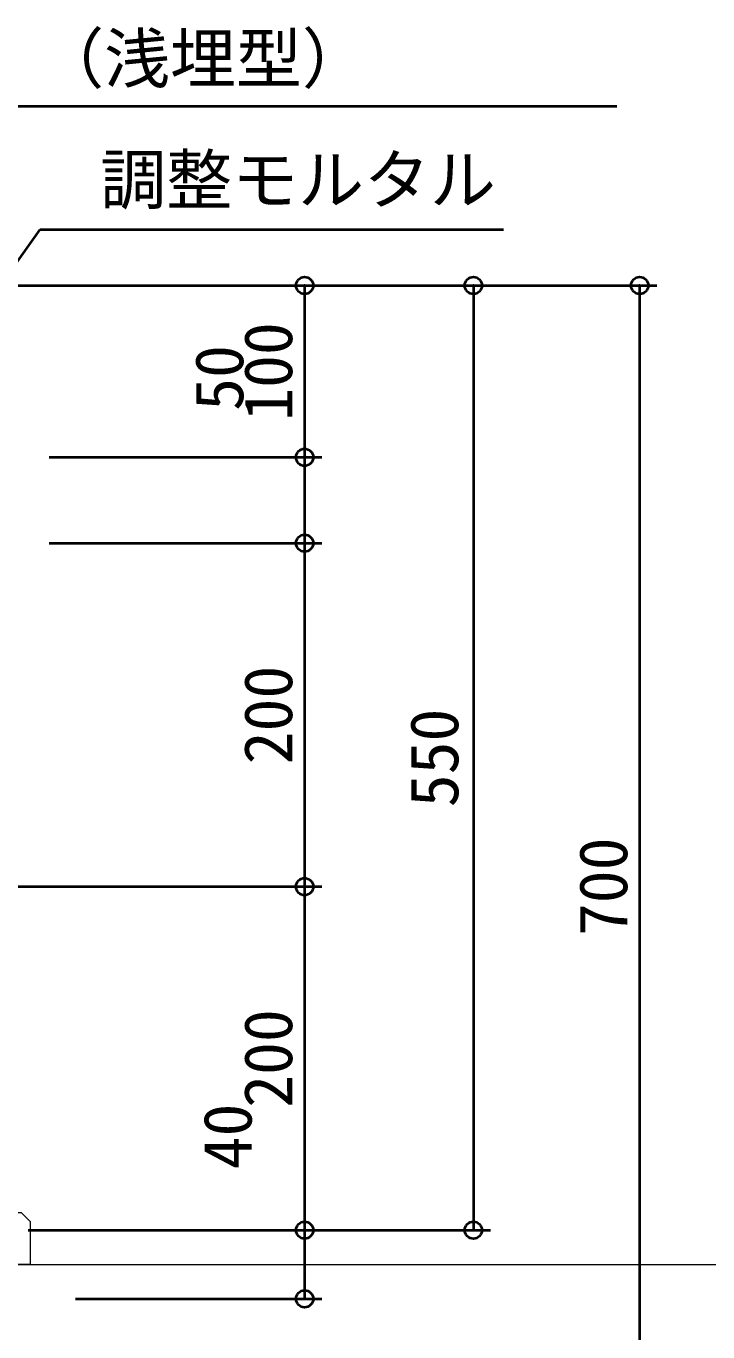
# Model space of a CAD drawing. Units: millimetres at full size, sheet at 1:20. Extents: x -5803 to 5817, y -3160 to 3160.
# Drawn here: x -3000 to -2603, y 1971 to 2731 of the extents above; entities that cross this region are included whole.
import ezdxf
from ezdxf.enums import TextEntityAlignment as Align

# ---------------------------------------------------------------- set-up
doc = ezdxf.new("R2010")
doc.units = ezdxf.units.MM
doc.header["$LTSCALE"] = 20
doc.header["$PDMODE"] = 32
doc.header["$PDSIZE"] = 10
for name, color, linetype, lineweight in [('0-7_TEMP01', 3, 'Continuous', 18), ('0-9_躯体', 7, 'Continuous', 9), ('0-E_寸法', 1, 'Continuous', 40)]:
    doc.layers.add(name, color=color, linetype=linetype, lineweight=lineweight)
doc.styles.add('ＭＳ ゴシック', font='')
doc.styles.get('ＭＳ ゴシック').set_extended_font_data('MS Gothic')

msp = doc.modelspace()

# ---------------------------------------------------------------- linework, layer by layer
at = {"layer": '0-7_TEMP01'}
msp.add_line((-3348.06, 2009.99), (-215.38, 2009.99), dxfattribs=at)
at = {"layer": '0-9_躯体'}
for p, q in [((-2998.07, 2034.99), (-2998.07, 2009.99)), ((-2998.07, 2009.99), (-3023.31, 2009.99))]:
    msp.add_line(p, q, dxfattribs=at)
msp.add_lwpolyline([(-2998.07, 2034.99), (-3003.07, 2039.99), (-3023.07, 2039.99)], dxfattribs=at)
at = {"layer": '0-E_寸法'}
for p, q in [((-3028.07, 2684.41), (-2656.36, 2684.41)), ((-3103.18, 2456.81), (-2992.23, 2612.57)), ((-2992.23, 2612.57), (-2722.45, 2612.57)), ((-3059.07, 2579.98), (-2828.22, 2579.98)), ((-3059.07, 2579.98), (-2729.92, 2579.98)), ((-3059.07, 2579.98), (-2633.09, 2579.98)), ((-2838.22, 2579.98), (-2838.22, 2479.98)), ((-2739.91, 2579.98), (-2739.91, 2029.98)), ((-2643.09, 2579.98), (-2643.09, 1879.98)), ((-2987.07, 2479.98), (-2828.22, 2479.98)), ((-2987.07, 2479.98), (-2828.22, 2479.98)), ((-2838.22, 2479.98), (-2838.22, 2429.98)), ((-2987.07, 2429.98), (-2828.22, 2429.98)), ((-2987.07, 2429.98), (-2828.22, 2429.98)), ((-2838.22, 2429.98), (-2838.22, 2229.98)), ((-3047.81, 2229.98), (-2828.22, 2229.98)), ((-3047.81, 2229.98), (-2828.22, 2229.98)), ((-2838.22, 2229.98), (-2838.22, 2029.98)), ((-2999.3, 2029.98), (-2828.22, 2029.98)), ((-2999.3, 2029.98), (-2828.22, 2029.98)), ((-2999.3, 2029.98), (-2729.92, 2029.98)), ((-2838.22, 2029.98), (-2838.22, 1989.99)), ((-2971.66, 1989.99), (-2828.22, 1989.99))]:
    msp.add_line(p, q, dxfattribs=at)
for p in [(-2838.22, 2579.98), (-2739.91, 2579.98), (-2643.09, 2579.98), (-2838.22, 2479.98), (-2838.22, 2429.98), (-2838.22, 2229.98), (-2838.22, 2029.98), (-2739.91, 2029.98), (-2838.22, 1989.99)]:
    msp.add_point(p, dxfattribs=at)

# ---------------------------------------------------------------- texts
at = {"layer": '0-E_寸法', "style": 'ＭＳ ゴシック'}
for s, p in [('（浅埋型）', (-2993.37, 2689.7)), ('調整モルタル', (-2957.23, 2619.13))]:
    msp.add_text(s, height=28.15, dxfattribs=at).set_placement(p, align=Align.BOTTOM_LEFT)
for s, p in [('100', (-2837, 2501.18)), ('50', (-2865.51, 2507.02)), ('200', (-2837, 2301.18)), ('550', (-2740.27, 2276.18)), ('700', (-2641.87, 2201.18)), ('200', (-2837, 2101.18)), ('40', (-2860.6, 2065.37))]:
    msp.add_text(s, height=28.15, rotation=90, dxfattribs=at).set_placement(p, align=Align.BOTTOM_LEFT)

doc.saveas('drawing.dxf')
